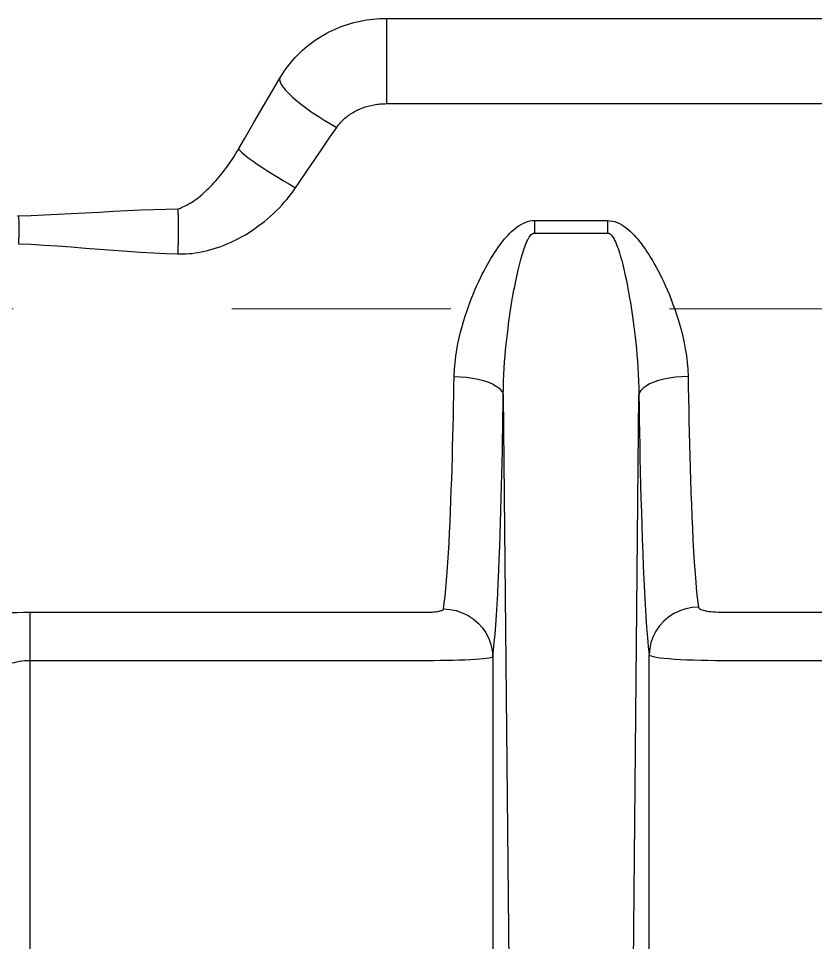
# Model space of a CAD drawing. Header units: millimetres. Extents: x 100 to 940, y 100 to 694.
# Drawn here: x 603.074 to 603.985, y 558.782 to 559.838 of the extents above; entities that cross this region are included whole.
import ezdxf

# ---------------------------------------------------------------- set-up
doc = ezdxf.new("R2010")
doc.units = ezdxf.units.MM
doc.linetypes.add('CENTER', pattern=[2, 1.25, -0.25, 0.25, -0.25])
doc.layers.add('CL', color=1, linetype='CENTER', lineweight=9)

msp = doc.modelspace()

# ---------------------------------------------------------------- linework, layer by layer
at = {"color": 9, "linetype": 'Continuous'}
for p, q in [((603.4943, 559.8378), (603.4943, 559.7405)), ((603.3633, 559.7539), (603.3726, 559.7696)), ((603.3547, 559.7392), (603.3633, 559.7539)), ((603.4943, 559.7405), (604.4836, 559.7405)), ((603.3429, 559.7189), (603.3547, 559.7392)), ((603.3321, 559.7004), (603.3429, 559.7189)), ((603.4282, 559.6999), (603.4375, 559.7133)), ((603.3255, 559.6891), (603.3321, 559.7004)), ((603.4196, 559.6873), (603.4282, 559.6999)), ((603.4116, 559.6755), (603.4196, 559.6873)), ((603.4041, 559.6644), (603.4116, 559.6755)), ((603.6637, 559.6069), (603.7471, 559.6069)), ((603.6637, 559.6069), (603.6637, 559.5925)), ((603.7471, 559.6069), (603.7471, 559.5925)), ((603.6637, 559.5925), (603.7471, 559.5925)), ((603.6279, 559.4072), (603.6401, 558.1599)), ((603.7707, 558.1637), (603.7829, 559.4072)), ((603.087, 559.1593), (603.5408, 559.1593)), ((603.087, 558.621), (603.087, 559.1593)), ((603.879, 559.1593), (604.9335, 559.1593)), ((603.6158, 559.1084), (603.6158, 557.957)), ((603.7947, 558.1317), (603.7947, 559.1108)), ((603.087, 559.1043), (603.5408, 559.1043)), ((603.879, 559.1043), (604.9335, 559.1043))]:
    msp.add_line(p, q, dxfattribs=at)
for points in [[(603.3726, 559.7696), (603.3745, 559.7728), (603.3765, 559.7759), (603.3786, 559.779), (603.3808, 559.782), (603.383, 559.7849), (603.3854, 559.7878), (603.3878, 559.7906), (603.3903, 559.7934), (603.3929, 559.7961), (603.3955, 559.7987), (603.3982, 559.8013), (603.401, 559.8037), (603.4039, 559.8061), (603.4068, 559.8084), (603.4098, 559.8107), (603.4128, 559.8129), (603.4159, 559.8149), (603.4191, 559.8169), (603.4223, 559.8188), (603.4256, 559.8207), (603.4289, 559.8224), (603.4323, 559.8241), (603.4357, 559.8256), (603.4391, 559.8271), (603.4426, 559.8285), (603.4462, 559.8298), (603.4497, 559.831), (603.4533, 559.8321), (603.457, 559.8331), (603.4606, 559.834), (603.4643, 559.8348), (603.468, 559.8355), (603.4717, 559.8361), (603.4754, 559.8366), (603.4792, 559.8371), (603.4829, 559.8374), (603.4867, 559.8376), (603.4905, 559.8377), (603.4943, 559.8378)], [(603.4943, 559.8378), (604.4851, 559.8378)], [(603.3726, 559.7696), (603.3723, 559.7677), (603.3728, 559.7653), (603.3742, 559.7625), (603.3763, 559.7593), (603.3791, 559.7559), (603.3827, 559.7521), (603.387, 559.748), (603.3918, 559.7438), (603.3973, 559.7395), (603.4032, 559.735), (603.4095, 559.7305), (603.4162, 559.7261), (603.4231, 559.7217), (603.4303, 559.7174), (603.4375, 559.7133)], [(603.4375, 559.7133), (603.4384, 559.7146), (603.4393, 559.7158), (603.4403, 559.717), (603.4413, 559.7182), (603.4424, 559.7194), (603.4434, 559.7205), (603.4446, 559.7217), (603.4457, 559.7228), (603.4469, 559.7238), (603.4482, 559.7249), (603.4494, 559.7259), (603.4507, 559.7269), (603.4521, 559.7278), (603.4534, 559.7287), (603.4548, 559.7296), (603.4562, 559.7305), (603.4577, 559.7313), (603.4592, 559.7321), (603.4607, 559.7329), (603.4622, 559.7336), (603.4637, 559.7343), (603.4653, 559.7349), (603.4669, 559.7356), (603.4685, 559.7361), (603.4701, 559.7367), (603.4718, 559.7372), (603.4735, 559.7377), (603.4751, 559.7381), (603.4768, 559.7385), (603.4785, 559.7389), (603.4803, 559.7392), (603.482, 559.7395), (603.4837, 559.7398), (603.4855, 559.74), (603.4872, 559.7401), (603.489, 559.7403), (603.4907, 559.7404), (603.4925, 559.7404), (603.4943, 559.7405)], [(603.2559, 559.6203), (603.2573, 559.6207), (603.2588, 559.6212), (603.2603, 559.6218), (603.2618, 559.6224), (603.2634, 559.6232), (603.2651, 559.624), (603.2667, 559.6248), (603.2685, 559.6258), (603.2702, 559.6268), (603.272, 559.6279), (603.2738, 559.6291), (603.2756, 559.6304), (603.2775, 559.6318), (603.2794, 559.6332), (603.2813, 559.6348), (603.2832, 559.6364), (603.2852, 559.6381), (603.2872, 559.6399), (603.2892, 559.6418), (603.2912, 559.6437), (603.2932, 559.6457), (603.2952, 559.6478), (603.2972, 559.6499), (603.2992, 559.6522), (603.3012, 559.6544), (603.3032, 559.6567), (603.3051, 559.6591), (603.3071, 559.6615), (603.309, 559.664), (603.3108, 559.6664), (603.3127, 559.669), (603.3145, 559.6715), (603.3162, 559.674), (603.3179, 559.6766), (603.3195, 559.6791), (603.3211, 559.6816), (603.3226, 559.6841), (603.3241, 559.6866), (603.3255, 559.6891)], [(603.3255, 559.6891), (603.3258, 559.6882), (603.3268, 559.6868), (603.3285, 559.6851), (603.3308, 559.683), (603.3339, 559.6806), (603.3376, 559.6778), (603.3419, 559.6747), (603.3467, 559.6714), (603.352, 559.6679), (603.3577, 559.6641), (603.3638, 559.6603), (603.3702, 559.6563), (603.3768, 559.6523), (603.3836, 559.6483), (603.3904, 559.6443)], [(603.3904, 559.6443), (603.3937, 559.6491), (603.4041, 559.6644)], [(603.2559, 559.5687), (603.259, 559.5687), (603.2622, 559.5687), (603.2654, 559.5689), (603.2687, 559.5691), (603.2722, 559.5694), (603.2756, 559.5699), (603.2791, 559.5704), (603.2827, 559.5711), (603.2863, 559.5718), (603.29, 559.5727), (603.2937, 559.5737), (603.2975, 559.5748), (603.3013, 559.576), (603.3051, 559.5774), (603.309, 559.5789), (603.3129, 559.5805), (603.3168, 559.5822), (603.3207, 559.584), (603.3246, 559.586), (603.3285, 559.5881), (603.3324, 559.5903), (603.3362, 559.5926), (603.34, 559.5951), (603.3438, 559.5976), (603.3475, 559.6003), (603.3512, 559.603), (603.3548, 559.6058), (603.3583, 559.6088), (603.3618, 559.6118), (603.3651, 559.6148), (603.3684, 559.618), (603.3716, 559.6212), (603.3746, 559.6244), (603.3776, 559.6277), (603.3804, 559.631), (603.3831, 559.6343), (603.3857, 559.6376), (603.3881, 559.641), (603.3904, 559.6443)], [(603.0738, 559.6123), (603.0882, 559.6127), (603.1031, 559.6133), (603.1183, 559.614), (603.1341, 559.6148), (603.1503, 559.6157), (603.1664, 559.6165), (603.1823, 559.6174), (603.1981, 559.6182), (603.2134, 559.619), (603.2281, 559.6195), (603.2422, 559.62), (603.2559, 559.6203)], [(603.2559, 559.6203), (603.2561, 559.616), (603.2562, 559.6112), (603.2563, 559.606), (603.2564, 559.6004), (603.2564, 559.5945), (603.2563, 559.5883), (603.2562, 559.5819), (603.2561, 559.5754), (603.2559, 559.5687)], [(603.0727, 559.6122), (603.0738, 559.6123)], [(603.0738, 559.6123), (603.0739, 559.6096), (603.0741, 559.6066), (603.0741, 559.6034), (603.0742, 559.5999), (603.0742, 559.5963), (603.0741, 559.5924), (603.0741, 559.5885), (603.0739, 559.5845), (603.0738, 559.5804)], [(603.5717, 559.4287), (603.572, 559.4367), (603.5727, 559.4445), (603.5736, 559.452), (603.5747, 559.4593), (603.576, 559.4663), (603.5775, 559.473), (603.579, 559.4795), (603.5807, 559.4857), (603.5824, 559.4917), (603.5842, 559.4975), (603.5861, 559.5031), (603.588, 559.5085), (603.5899, 559.5138), (603.5919, 559.5188), (603.5939, 559.5236), (603.5959, 559.5283), (603.5978, 559.5328), (603.5999, 559.5372), (603.6019, 559.5414), (603.6039, 559.5455), (603.6059, 559.5494), (603.6079, 559.5531), (603.6099, 559.5568), (603.6119, 559.5602), (603.6138, 559.5636), (603.6158, 559.5668), (603.6178, 559.5699), (603.6197, 559.5728), (603.6217, 559.5757), (603.6236, 559.5784), (603.6255, 559.5809), (603.6275, 559.5834), (603.6294, 559.5858), (603.6314, 559.5881), (603.6333, 559.5902), (603.6353, 559.5923), (603.6374, 559.5943), (603.6395, 559.5961), (603.6416, 559.5979), (603.6438, 559.5996), (603.6461, 559.6011), (603.6484, 559.6025), (603.6508, 559.6038), (603.6532, 559.6048), (603.6557, 559.6057), (603.6583, 559.6064), (603.661, 559.6068), (603.6637, 559.6069)], [(603.7471, 559.6069), (603.7498, 559.6067), (603.7526, 559.6063), (603.7554, 559.6056), (603.7581, 559.6046), (603.7607, 559.6034), (603.7633, 559.602), (603.7658, 559.6004), (603.7683, 559.5986), (603.7706, 559.5967), (603.7729, 559.5947), (603.7751, 559.5926), (603.7773, 559.5903), (603.7795, 559.588), (603.7816, 559.5855), (603.7837, 559.5829), (603.7858, 559.5802), (603.7879, 559.5774), (603.79, 559.5744), (603.7921, 559.5713), (603.7942, 559.568), (603.7963, 559.5646), (603.7984, 559.5611), (603.8005, 559.5574), (603.8027, 559.5535), (603.8048, 559.5495), (603.807, 559.5453), (603.8091, 559.5409), (603.8113, 559.5364), (603.8134, 559.5317), (603.8155, 559.5268), (603.8177, 559.5218), (603.8197, 559.5166), (603.8218, 559.5111), (603.8238, 559.5055), (603.8258, 559.4997), (603.8277, 559.4937), (603.8296, 559.4874), (603.8314, 559.481), (603.833, 559.4742), (603.8345, 559.4673), (603.8359, 559.4601), (603.8371, 559.4527), (603.8381, 559.4449), (603.8387, 559.4369), (603.8391, 559.4287)], [(603.6279, 559.4072), (603.628, 559.4153), (603.6282, 559.4232), (603.6285, 559.4308), (603.6289, 559.4382), (603.6294, 559.4453), (603.63, 559.4522), (603.6306, 559.4589), (603.6312, 559.4653), (603.6319, 559.4715), (603.6326, 559.4775), (603.6333, 559.4833), (603.634, 559.4889), (603.6347, 559.4943), (603.6355, 559.4996), (603.6362, 559.5046), (603.637, 559.5095), (603.6378, 559.5143), (603.6386, 559.5188), (603.6393, 559.5232), (603.6401, 559.5275), (603.6409, 559.5316), (603.6417, 559.5356), (603.6425, 559.5394), (603.6432, 559.5431), (603.644, 559.5466), (603.6448, 559.55), (603.6455, 559.5532), (603.6463, 559.5564), (603.6471, 559.5594), (603.6478, 559.5622), (603.6486, 559.565), (603.6493, 559.5676), (603.6501, 559.5701), (603.6509, 559.5725), (603.6516, 559.5748), (603.6524, 559.577), (603.6532, 559.5791), (603.654, 559.5812), (603.6549, 559.583), (603.6558, 559.5848), (603.6567, 559.5865), (603.6576, 559.588), (603.6585, 559.5893), (603.6595, 559.5904), (603.6605, 559.5913), (603.6615, 559.5919), (603.6626, 559.5924), (603.6637, 559.5925)], [(603.7471, 559.5925), (603.7482, 559.5924), (603.7493, 559.5919), (603.7504, 559.5912), (603.7515, 559.5902), (603.7525, 559.5889), (603.7536, 559.5874), (603.7545, 559.5857), (603.7555, 559.5838), (603.7564, 559.5818), (603.7573, 559.5796), (603.7582, 559.5773), (603.7591, 559.575), (603.7599, 559.5725), (603.7608, 559.5698), (603.7616, 559.5671), (603.7624, 559.5642), (603.7632, 559.5612), (603.764, 559.558), (603.7649, 559.5547), (603.7657, 559.5513), (603.7665, 559.5477), (603.7673, 559.5439), (603.7682, 559.54), (603.769, 559.536), (603.7698, 559.5317), (603.7707, 559.5273), (603.7715, 559.5227), (603.7723, 559.518), (603.7732, 559.5131), (603.774, 559.508), (603.7748, 559.5027), (603.7756, 559.4973), (603.7764, 559.4916), (603.7772, 559.4858), (603.7779, 559.4798), (603.7787, 559.4735), (603.7794, 559.4671), (603.7801, 559.4604), (603.7807, 559.4535), (603.7813, 559.4464), (603.7818, 559.4391), (603.7822, 559.4315), (603.7825, 559.4236), (603.7828, 559.4155), (603.7829, 559.4072)], [(603.0738, 559.5804), (603.0882, 559.5797), (603.1031, 559.5789), (603.1183, 559.5779), (603.1341, 559.5767), (603.1503, 559.5754), (603.1664, 559.5741), (603.1823, 559.5729), (603.1981, 559.5717), (603.2134, 559.5707), (603.2281, 559.5698), (603.2422, 559.5692), (603.2559, 559.5687)], [(603.5596, 559.163), (603.5605, 559.1697), (603.5614, 559.1774), (603.5623, 559.186), (603.5631, 559.1954), (603.5639, 559.2054), (603.5646, 559.216), (603.5653, 559.2271), (603.5659, 559.2386), (603.5665, 559.2503), (603.567, 559.2624), (603.5676, 559.2745), (603.568, 559.2868), (603.5685, 559.2992), (603.5689, 559.3115), (603.5693, 559.3238), (603.5697, 559.3361), (603.57, 559.3482), (603.5703, 559.3602), (603.5706, 559.3721), (603.5708, 559.3837), (603.5711, 559.3953), (603.5713, 559.4066), (603.5715, 559.4178), (603.5717, 559.4287)], [(603.5717, 559.4287), (603.5789, 559.4284), (603.586, 559.4278), (603.5928, 559.4269), (603.5993, 559.4256), (603.6053, 559.424), (603.6108, 559.4221), (603.6157, 559.4201), (603.6198, 559.4177), (603.6231, 559.4153), (603.6256, 559.4126), (603.6272, 559.4099), (603.6279, 559.4072)], [(603.8391, 559.4287), (603.8319, 559.4284), (603.8248, 559.4278), (603.818, 559.4269), (603.8115, 559.4256), (603.8054, 559.424), (603.7999, 559.4221), (603.7951, 559.4201), (603.791, 559.4177), (603.7876, 559.4153), (603.7852, 559.4126), (603.7835, 559.4099), (603.7829, 559.4072)], [(603.8391, 559.4287), (603.8393, 559.4164), (603.8395, 559.4039), (603.8398, 559.391), (603.84, 559.378), (603.8403, 559.3648), (603.8407, 559.3513), (603.8411, 559.3377), (603.8415, 559.324), (603.8419, 559.3101), (603.8424, 559.2962), (603.8429, 559.2824), (603.8434, 559.2686), (603.8441, 559.255), (603.8447, 559.2416), (603.8454, 559.2286), (603.8462, 559.2161), (603.847, 559.2041), (603.8479, 559.1929), (603.8488, 559.1825), (603.8498, 559.1732), (603.8509, 559.1651)], [(603.6158, 559.1084), (603.6167, 559.1161), (603.6176, 559.1247), (603.6185, 559.1342), (603.6193, 559.1447), (603.6201, 559.1561), (603.6208, 559.168), (603.6215, 559.1804), (603.6221, 559.1934), (603.6227, 559.2067), (603.6233, 559.2202), (603.6238, 559.2339), (603.6243, 559.2477), (603.6247, 559.2616), (603.6251, 559.2755), (603.6255, 559.2893), (603.6259, 559.303), (603.6262, 559.3167), (603.6265, 559.3302), (603.6268, 559.3435), (603.6271, 559.3566), (603.6273, 559.3696), (603.6275, 559.3823), (603.6277, 559.3949), (603.6279, 559.4072)], [(603.7829, 559.4072), (603.7831, 559.3933), (603.7833, 559.3792), (603.7835, 559.3648), (603.7838, 559.3502), (603.7841, 559.3353), (603.7845, 559.3202), (603.7848, 559.3049), (603.7852, 559.2894), (603.7857, 559.2739), (603.7862, 559.2583), (603.7867, 559.2426), (603.7872, 559.2272), (603.7878, 559.2119), (603.7885, 559.1967), (603.7892, 559.1821), (603.79, 559.168), (603.7908, 559.1545), (603.7917, 559.1419), (603.7926, 559.1305), (603.7936, 559.1201), (603.7947, 559.1108)], [(603.0116, 559.1536), (603.0159, 559.1542), (603.0207, 559.1549), (603.0258, 559.1556), (603.0315, 559.1563), (603.0376, 559.1569), (603.044, 559.1575), (603.0507, 559.158), (603.0578, 559.1585), (603.065, 559.1589), (603.0723, 559.1591), (603.0796, 559.1593), (603.087, 559.1593)], [(603.5408, 559.1593), (603.5428, 559.1594), (603.5447, 559.1594), (603.5465, 559.1595), (603.5483, 559.1596), (603.55, 559.1598), (603.5516, 559.16), (603.5532, 559.1602), (603.5545, 559.1605), (603.5558, 559.1608), (603.5569, 559.1611), (603.5578, 559.1614), (603.5585, 559.1618), (603.5591, 559.1622), (603.5594, 559.1626), (603.5596, 559.163)], [(603.5596, 559.163), (603.5669, 559.1625), (603.5741, 559.1611), (603.581, 559.1587), (603.5876, 559.1556), (603.5936, 559.1516), (603.5992, 559.1469), (603.604, 559.1415), (603.6081, 559.1356), (603.6114, 559.1292), (603.6138, 559.1225), (603.6153, 559.1155), (603.6158, 559.1084)], [(603.8509, 559.1651), (603.8436, 559.1646), (603.8364, 559.1632), (603.8295, 559.1608), (603.8229, 559.1577), (603.8168, 559.1537), (603.8113, 559.149), (603.8064, 559.1437), (603.8024, 559.1378), (603.7991, 559.1315), (603.7967, 559.1248), (603.7952, 559.1178), (603.7947, 559.1108)], [(603.8509, 559.1651), (603.8511, 559.1644), (603.8517, 559.1638), (603.8525, 559.1632), (603.8536, 559.1626), (603.855, 559.162), (603.8566, 559.1615), (603.8584, 559.1611), (603.8605, 559.1607), (603.8628, 559.1603), (603.8652, 559.16), (603.8678, 559.1598), (603.8705, 559.1596), (603.8733, 559.1595), (603.8761, 559.1594), (603.879, 559.1593)], [(603.5408, 559.1043), (603.5485, 559.1043), (603.5561, 559.1044), (603.5635, 559.1045), (603.5707, 559.1046), (603.5776, 559.1048), (603.584, 559.105), (603.5901, 559.1053), (603.5956, 559.1056), (603.6006, 559.1059), (603.6049, 559.1063), (603.6085, 559.1067), (603.6115, 559.1071), (603.6137, 559.1075), (603.6151, 559.108), (603.6158, 559.1084)], [(603.7947, 559.1108), (603.7954, 559.11), (603.797, 559.1093), (603.7995, 559.1086), (603.8028, 559.1079), (603.8069, 559.1073), (603.8118, 559.1068), (603.8174, 559.1063), (603.8236, 559.1058), (603.8304, 559.1054), (603.8377, 559.1051), (603.8454, 559.1048), (603.8535, 559.1046), (603.8618, 559.1044), (603.8704, 559.1043), (603.879, 559.1043)], [(603.0522, 559.0955), (603.0533, 559.0961), (603.0545, 559.0968), (603.056, 559.0974), (603.0577, 559.0982), (603.0596, 559.099), (603.0617, 559.0998), (603.064, 559.1005), (603.0664, 559.1013), (603.0691, 559.102), (603.0719, 559.1027), (603.0748, 559.1033), (603.0778, 559.1037), (603.0808, 559.104), (603.0839, 559.1042), (603.087, 559.1043)]]:
    msp.add_lwpolyline(points, dxfattribs=at)
at = {"layer": 'CL'}
msp.add_line((605.0678, 559.506), (599.4034, 559.506), dxfattribs=at)

doc.saveas('drawing.dxf')
